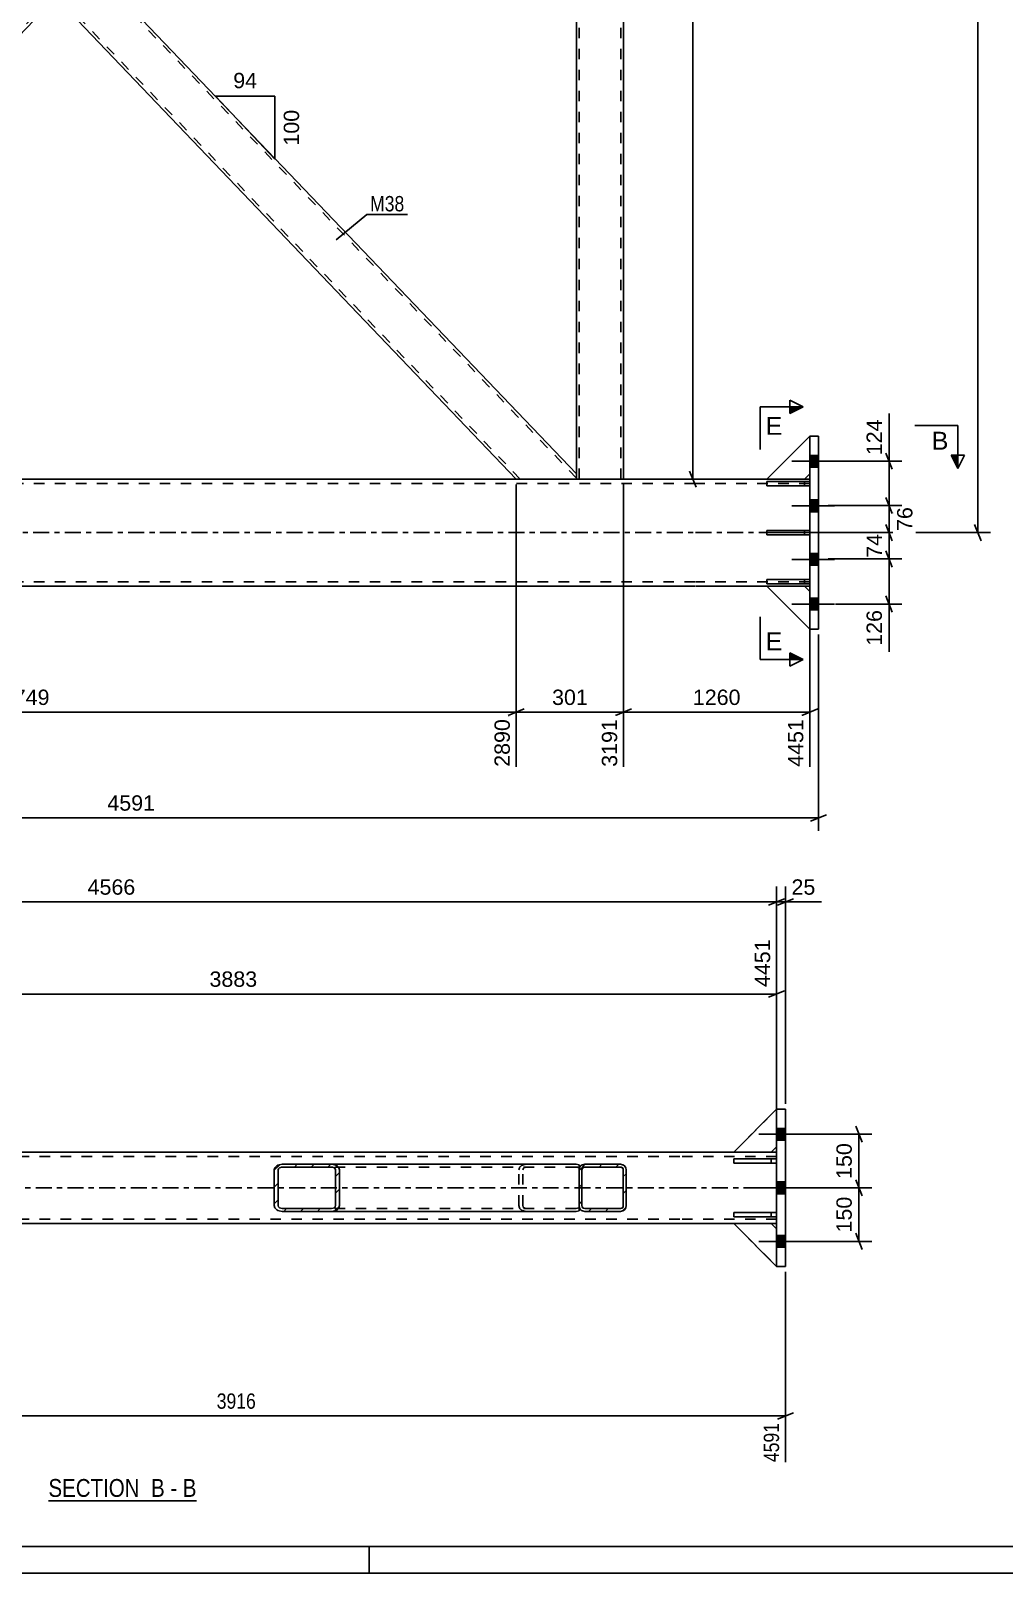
# Model space of a CAD drawing. Header units: millimetres. Extents: x 0 to 841, y 0 to 594.
# Drawn here: x 147.8 to 329.6, y 0 to 288 of the extents above; entities that cross this region are included whole.
import ezdxf

# ---------------------------------------------------------------- set-up
doc = ezdxf.new("R2010")
doc.units = ezdxf.units.MM
doc.linetypes.add('DXK_LINE_DOT2', pattern=[3.9198, 1.9599, -1.9599])
doc.linetypes.add('DXK_LINE_DOT3', pattern=[5.9187, 2.979, -0.9799, 0.9799, -0.9799])
doc.styles.add('Arial', font='ARIAL.TTF', dxfattribs={"height": 0.2})
doc.styles.add('Arial Narrow', font='ARIALN.TTF', dxfattribs={"height": 0.2})

# ---------------------------------------------------------------- blocks, each defined once
blk = doc.blocks.new('Unknown-318884589-1127')
at = {"color": 5, "linetype": 'Continuous'}
for p, q in [((5, 5), (836, 5)), ((211, 0), (211, 5)), ((0, 0), (841, 0))]:
    blk.add_line(p, q, dxfattribs=at)
blk = doc.blocks.new('Unknown-318884589-17 - 4551')
at = {"color": 6, "linetype": 'Continuous'}
blk.add_line((151.11, 13.49), (178.76, 13.49), dxfattribs=at)
at = {"color": 0, "linetype": 'Continuous'}
blk.add_wipeout([(169.22, 14.24), (169.22, 17.74), (151.11, 17.74), (151.11, 14.24)], dxfattribs=at)
at = {"color": 7, "linetype": 'Continuous', "style": 'Arial Narrow'}
blk.add_text('SECTION ', height=3.34, dxfattribs=at).set_placement((151.11, 14.24))
at = {"color": 0, "linetype": 'Continuous'}
blk.add_wipeout([(172.83, 14.24), (172.83, 17.74), (170.27, 17.74), (170.27, 14.24)], dxfattribs=at)
blk.add_wipeout([(175.15, 14.24), (175.15, 17.74), (173.88, 17.74), (173.88, 14.24)], dxfattribs=at)
at = {"color": 7, "linetype": 'Continuous', "style": 'Arial Narrow'}
blk.add_text('B', height=3.34, dxfattribs=at).set_placement((170.27, 14.24))
at = {"color": 0, "linetype": 'Continuous'}
blk.add_wipeout([(178.76, 14.24), (178.76, 17.74), (176.2, 17.74), (176.2, 14.24)], dxfattribs=at)
at = {"color": 7, "linetype": 'Continuous', "style": 'Arial Narrow'}
for s, p in [('B', (176.2, 14.24)), ('-', (173.88, 14.24))]:
    blk.add_text(s, height=3.34, dxfattribs=at).set_placement(p)
blk = doc.blocks.new('Part-318884589-2757 - 2610')
at = {"color": 2, "linetype": 'Continuous'}
for p, q in [((285.31, 193.91), (285.31, 194.71)), ((293.31, 194.71), (285.31, 194.71)), ((293.31, 193.91), (285.31, 193.91)), ((293.31, 193.91), (293.31, 194.71))]:
    blk.add_line(p, q, dxfattribs=at)
at = {"color": 7, "linetype": 'DXK_LINE_DOT2'}
for p, q in [((292.31, 193.91), (292.31, 194.71)), ((293.31, 194.71), (293.31, 194.71)), ((293.31, 194.71), (293.31, 194.71)), ((293.31, 193.91), (293.31, 193.91)), ((293.31, 193.91), (293.31, 193.91))]:
    blk.add_line(p, q, dxfattribs=at)
blk = doc.blocks.new('Part-318884589-2683 - 2610')
at = {"color": 2, "linetype": 'Continuous'}
for p, q in [((153.21, 295.05), (158.56, 300.64)), ((249.74, 205.28), (158.56, 300.64)), ((152.47, 294.28), (153.21, 295.05)), ((238.49, 204.31), (152.47, 294.28)), ((249.74, 204.83), (249.74, 205.28)), ((249.76, 204.31), (249.74, 204.83))]:
    blk.add_line(p, q, dxfattribs=at)
at = {"color": 7, "linetype": 'DXK_LINE_DOT2'}
for p, q in [((249.74, 204.51), (158.19, 300.26)), ((152.53, 294.33), (153.21, 295.05)), ((152.84, 294.66), (152.87, 294.69)), ((239.23, 204.31), (152.84, 294.66)), ((249.74, 204.31), (249.74, 204.51)), ((249.76, 204.31), (238.49, 204.31)), ((249.74, 204.33), (249.74, 204.31))]:
    blk.add_line(p, q, dxfattribs=at)
blk = doc.blocks.new('Part-318884589-2756 - 2610')
at = {"color": 2, "linetype": 'Continuous'}
for p, q in [((294.97, 212.31), (293.31, 212.31)), ((293.31, 212.31), (293.31, 176.31)), ((294.97, 212.31), (294.97, 176.31)), ((294.97, 176.31), (293.31, 176.31))]:
    blk.add_line(p, q, dxfattribs=at)
blk = doc.blocks.new('Part-318884589-2758 - 2610')
at = {"color": 2, "linetype": 'Continuous'}
for p, q in [((285.31, 203.08), (285.31, 203.88)), ((293.31, 203.88), (285.31, 203.88)), ((293.31, 203.08), (285.31, 203.08)), ((293.31, 203.08), (293.31, 203.88))]:
    blk.add_line(p, q, dxfattribs=at)
at = {"color": 7, "linetype": 'DXK_LINE_DOT2'}
for p, q in [((292.31, 203.08), (292.31, 203.88)), ((293.31, 203.88), (293.31, 203.88)), ((293.31, 203.88), (293.31, 203.88)), ((293.31, 203.08), (293.31, 203.08)), ((293.31, 203.08), (293.31, 203.08))]:
    blk.add_line(p, q, dxfattribs=at)
blk = doc.blocks.new('Part-318884589-2759 - 2610')
at = {"color": 2, "linetype": 'Continuous'}
for p, q in [((285.31, 184.74), (285.31, 185.54)), ((293.31, 185.54), (285.31, 185.54)), ((293.31, 184.74), (285.31, 184.74)), ((293.31, 184.74), (293.31, 185.54))]:
    blk.add_line(p, q, dxfattribs=at)
at = {"color": 7, "linetype": 'DXK_LINE_DOT2'}
for p, q in [((292.31, 184.74), (292.31, 185.54)), ((293.31, 185.54), (293.31, 185.54)), ((293.31, 185.54), (293.31, 185.54)), ((293.31, 184.74), (293.31, 184.74)), ((293.31, 184.74), (293.31, 184.74))]:
    blk.add_line(p, q, dxfattribs=at)
blk = doc.blocks.new('Part-318884589-2763 - 2610')
at = {"color": 7, "linetype": 'DXK_LINE_DOT2'}
for p, q in [((285.31, 184.31), (292.31, 184.31)), ((293.31, 176.31), (285.31, 184.31)), ((292.31, 184.31), (293.31, 183.31)), ((293.31, 183.31), (293.31, 176.31))]:
    blk.add_line(p, q, dxfattribs=at)
blk = doc.blocks.new('Part-318884589-2699 - 2610')
at = {"color": 7, "linetype": 'DXK_LINE_DOT2'}
for p, q in [((249.74, 396.98), (258.54, 396.98)), ((249.74, 396.01), (249.74, 396.98)), ((250.27, 204.31), (250.27, 396.98)), ((258.01, 204.31), (258.01, 396.98)), ((249.74, 204.31), (249.74, 205.28)), ((258.54, 204.31), (249.74, 204.31))]:
    blk.add_line(p, q, dxfattribs=at)
at = {"color": 2, "linetype": 'Continuous'}
for p, q in [((249.74, 205.28), (249.74, 396.01)), ((258.54, 396.98), (258.54, 204.31))]:
    blk.add_line(p, q, dxfattribs=at)
blk = doc.blocks.new('Part-318884589-2708 - 2610')
at = {"color": 7, "linetype": 'DXK_LINE_DOT2'}
for p, q in [((55.2, 204.51), (239.23, 396.98)), ((65.72, 204.31), (249.74, 396.78)), ((249.75, 396.98), (238.49, 396.98)), ((249.74, 396.78), (249.74, 396.98)), ((152.47, 307.01), (146.38, 300.64)), ((158.56, 300.64), (152.47, 294.28)), ((55.2, 204.31), (55.2, 204.51)), ((66.45, 204.31), (55.19, 204.31))]:
    blk.add_line(p, q, dxfattribs=at)
at = {"color": 7, "linetype": 'DXK_LINE_DOT3'}
blk.add_line((60.37, 204.31), (244.58, 396.98), dxfattribs=at)
at = {"color": 2, "linetype": 'Continuous'}
for p, q in [((238.49, 396.98), (152.47, 307.01)), ((249.74, 396.01), (158.56, 300.64)), ((249.74, 396.46), (249.75, 396.98)), ((249.74, 396.01), (249.74, 396.46)), ((55.2, 205.28), (146.38, 300.64)), ((66.45, 204.31), (152.47, 294.28)), ((55.2, 204.83), (55.19, 204.31)), ((55.2, 205.28), (55.2, 204.83))]:
    blk.add_line(p, q, dxfattribs=at)
blk = doc.blocks.new('Part-318884589-2740 - 2610')
at = {"color": 2, "linetype": 'Continuous'}
for p, q in [((45.8, 195.35), (45.8, 204.31)), ((271.87, 204.31), (45.8, 204.31)), ((285.31, 204.31), (271.97, 204.31)), ((293.31, 204.31), (292.31, 204.31)), ((271.87, 184.31), (63.47, 184.31)), ((285.31, 184.31), (271.97, 184.31)), ((293.31, 184.31), (292.31, 184.31))]:
    blk.add_line(p, q, dxfattribs=at)
at = {"color": 7, "linetype": 'DXK_LINE_DOT2'}
for p, q in [((271.87, 203.51), (45.8, 203.51)), ((293.31, 203.51), (271.97, 203.51)), ((292.31, 204.31), (285.31, 204.31)), ((293.31, 184.31), (293.31, 204.31)), ((45.8, 184.31), (45.8, 195.35)), ((271.87, 185.11), (45.8, 185.11)), ((293.31, 185.11), (271.97, 185.11)), ((63.47, 184.31), (45.8, 184.31)), ((292.31, 184.31), (285.31, 184.31))]:
    blk.add_line(p, q, dxfattribs=at)
at = {"color": 7, "linetype": 'DXK_LINE_DOT3'}
for p, q in [((35.8, 194.31), (271.87, 194.31)), ((271.97, 194.31), (303.31, 194.31))]:
    blk.add_line(p, q, dxfattribs=at)
blk = doc.blocks.new('Part-318884589-2760 - 2610')
at = {"color": 7, "linetype": 'DXK_LINE_DOT2'}
for p, q in [((293.31, 194.71), (285.31, 194.71)), ((285.31, 194.71), (285.31, 193.91)), ((285.31, 193.91), (293.31, 193.91)), ((292.31, 193.91), (292.31, 194.71)), ((293.31, 193.91), (293.31, 194.71))]:
    blk.add_line(p, q, dxfattribs=at)
blk = doc.blocks.new('Part-318884589-2761 - 2610')
at = {"color": 7, "linetype": 'DXK_LINE_DOT2'}
for p, q in [((293.31, 203.88), (285.31, 203.88)), ((285.31, 203.88), (285.31, 203.08)), ((285.31, 203.08), (293.31, 203.08)), ((292.31, 203.08), (292.31, 203.88)), ((293.31, 203.08), (293.31, 203.88))]:
    blk.add_line(p, q, dxfattribs=at)
blk = doc.blocks.new('Part-318884589-2762 - 2610')
at = {"color": 7, "linetype": 'DXK_LINE_DOT2'}
for p, q in [((293.31, 185.54), (285.31, 185.54)), ((285.31, 185.54), (285.31, 184.74)), ((285.31, 184.74), (293.31, 184.74)), ((292.31, 184.74), (292.31, 185.54)), ((293.31, 184.74), (293.31, 185.54))]:
    blk.add_line(p, q, dxfattribs=at)
blk = doc.blocks.new('Part-318884589-2764 - 2610')
at = {"color": 2, "linetype": 'Continuous'}
for p, q in [((285.31, 184.31), (292.31, 184.31)), ((293.31, 176.31), (285.31, 184.31)), ((292.31, 184.31), (293.31, 183.31))]:
    blk.add_line(p, q, dxfattribs=at)
at = {"color": 7, "linetype": 'DXK_LINE_DOT2'}
for p, q in [((293.31, 183.31), (293.31, 183.31)), ((293.31, 183.31), (293.31, 176.31)), ((293.31, 183.31), (293.31, 183.31)), ((293.31, 176.31), (293.31, 176.31)), ((293.31, 176.31), (293.31, 176.31))]:
    blk.add_line(p, q, dxfattribs=at)
blk = doc.blocks.new('Part-318884589-2765 - 2610')
at = {"color": 7, "linetype": 'DXK_LINE_DOT2'}
for p, q in [((293.31, 212.31), (285.31, 204.31)), ((293.31, 205.31), (293.31, 212.31)), ((292.31, 204.31), (293.31, 205.31)), ((285.31, 204.31), (292.31, 204.31))]:
    blk.add_line(p, q, dxfattribs=at)
blk = doc.blocks.new('Part-318884589-2766 - 2610')
at = {"color": 2, "linetype": 'Continuous'}
for p, q in [((293.31, 212.31), (285.31, 204.31)), ((293.31, 205.31), (292.31, 204.31)), ((292.31, 204.31), (285.31, 204.31))]:
    blk.add_line(p, q, dxfattribs=at)
at = {"color": 7, "linetype": 'DXK_LINE_DOT2'}
for p, q in [((293.31, 205.31), (293.31, 212.31)), ((293.31, 212.31), (293.31, 212.31)), ((293.31, 212.31), (293.31, 212.31)), ((293.31, 205.31), (293.31, 205.31)), ((293.31, 205.31), (293.31, 205.31))]:
    blk.add_line(p, q, dxfattribs=at)
blk = doc.blocks.new('Bolt-318884589-2777 - 2610')
at = {"linetype": 'Continuous'}
for points in [[(293.31, 208.74), (293.31, 206.54), (294.97, 206.54), (294.97, 208.74)], [(293.31, 208.74), (293.31, 206.54), (294.97, 206.54), (294.97, 208.74)], [(293.31, 208.74), (293.31, 206.54), (294.97, 206.54), (294.97, 208.74)], [(293.31, 200.41), (293.31, 198.21), (294.97, 198.21), (294.97, 200.41)], [(293.31, 200.41), (293.31, 198.21), (294.97, 198.21), (294.97, 200.41)], [(293.31, 190.41), (293.31, 188.21), (294.97, 188.21), (294.97, 190.41)], [(293.31, 190.41), (293.31, 188.21), (294.97, 188.21), (294.97, 190.41)], [(293.31, 182.08), (293.31, 179.88), (294.97, 179.88), (294.97, 182.08)], [(293.31, 182.08), (293.31, 179.88), (294.97, 179.88), (294.97, 182.08)], [(293.31, 182.08), (293.31, 179.88), (294.97, 179.88), (294.97, 182.08)]]:
    blk.add_hatch(color=1, dxfattribs=at).paths.add_polyline_path(points)
at = {"color": 1, "linetype": 'Continuous'}
for p, q in [((297.91, 207.64), (289.97, 207.64)), ((297.91, 207.64), (289.97, 207.64)), ((297.91, 207.64), (289.97, 207.64)), ((294.97, 208.74), (293.31, 208.74)), ((294.97, 208.74), (293.31, 208.74)), ((294.97, 208.74), (293.31, 208.74)), ((294.97, 206.54), (293.31, 206.54)), ((294.97, 206.54), (293.31, 206.54)), ((294.97, 206.54), (293.31, 206.54)), ((297.91, 199.31), (289.97, 199.31)), ((297.91, 199.31), (289.97, 199.31)), ((294.97, 200.41), (293.31, 200.41)), ((294.97, 200.41), (293.31, 200.41)), ((294.97, 198.21), (293.31, 198.21)), ((294.97, 198.21), (293.31, 198.21)), ((294.97, 190.41), (293.31, 190.41)), ((294.97, 190.41), (293.31, 190.41)), ((297.91, 189.31), (289.97, 189.31)), ((297.91, 189.31), (289.97, 189.31)), ((294.97, 188.21), (293.31, 188.21)), ((294.97, 188.21), (293.31, 188.21)), ((294.97, 182.08), (293.31, 182.08)), ((294.97, 182.08), (293.31, 182.08)), ((294.97, 182.08), (293.31, 182.08)), ((297.91, 180.98), (289.97, 180.98)), ((297.91, 180.98), (289.97, 180.98)), ((297.91, 180.98), (289.97, 180.98)), ((294.97, 179.88), (293.31, 179.88)), ((294.97, 179.88), (293.31, 179.88)), ((294.97, 179.88), (293.31, 179.88))]:
    blk.add_line(p, q, dxfattribs=at)
blk = doc.blocks.new('Part-318884589-4570 - 4551')
at = {"color": 2, "linetype": 'Continuous'}
for p, q in [((287.11, 86.63), (279.12, 78.63)), ((286.12, 78.63), (279.12, 78.63)), ((287.11, 79.63), (286.12, 78.63))]:
    blk.add_line(p, q, dxfattribs=at)
at = {"color": 7, "linetype": 'DXK_LINE_DOT2'}
for p, q in [((287.11, 86.63), (287.12, 86.63)), ((287.12, 86.63), (287.11, 86.63)), ((287.12, 86.63), (287.12, 79.63)), ((287.12, 79.63), (287.11, 79.63)), ((287.12, 79.63), (287.11, 79.63))]:
    blk.add_line(p, q, dxfattribs=at)
blk = doc.blocks.new('Part-318884589-4561 - 4551')
at = {"color": 2, "linetype": 'Continuous'}
for p, q in [((286.12, 65.29), (279.12, 65.29)), ((279.12, 65.29), (287.11, 57.29)), ((287.11, 64.29), (286.12, 65.29))]:
    blk.add_line(p, q, dxfattribs=at)
at = {"color": 7, "linetype": 'DXK_LINE_DOT2'}
for p, q in [((287.11, 64.29), (287.12, 64.29)), ((287.12, 64.29), (287.11, 64.29)), ((287.12, 57.29), (287.12, 64.29)), ((287.11, 57.29), (287.12, 57.29)), ((287.12, 57.29), (287.11, 57.29))]:
    blk.add_line(p, q, dxfattribs=at)
blk = doc.blocks.new('Part-318884589-4555 - 4551')
at = {"color": 2, "linetype": 'Continuous'}
for p, q in [((46.28, 78.63), (46.28, 77.03)), ((269.02, 78.63), (46.28, 78.63)), ((279.12, 78.63), (269.12, 78.63)), ((287.11, 78.63), (286.12, 78.63)), ((46.28, 66.89), (46.28, 77.03)), ((46.28, 65.29), (46.28, 66.89)), ((269.02, 65.29), (46.28, 65.29)), ((279.12, 65.29), (269.12, 65.29)), ((287.11, 65.29), (286.12, 65.29))]:
    blk.add_line(p, q, dxfattribs=at)
at = {"color": 7, "linetype": 'DXK_LINE_DOT2'}
for p, q in [((46.28, 78.63), (46.28, 78.16)), ((269.02, 77.83), (46.28, 77.83)), ((287.11, 77.83), (269.12, 77.83)), ((286.12, 78.63), (279.12, 78.63)), ((287.11, 78.63), (287.11, 65.29)), ((46.28, 66.89), (46.28, 65.41)), ((269.02, 66.09), (46.28, 66.09)), ((287.11, 66.09), (269.12, 66.09)), ((286.12, 65.29), (279.12, 65.29))]:
    blk.add_line(p, q, dxfattribs=at)
at = {"color": 7, "linetype": 'DXK_LINE_DOT3'}
for p, q in [((36.28, 71.96), (269.02, 71.96)), ((269.12, 71.96), (297.11, 71.96))]:
    blk.add_line(p, q, dxfattribs=at)
blk = doc.blocks.new('Part-318884589-4564 - 4551')
at = {"color": 7, "linetype": 'DXK_LINE_DOT2'}
for p, q in [((286.12, 65.29), (279.12, 65.29)), ((279.12, 65.29), (287.12, 57.29)), ((287.12, 64.29), (286.12, 65.29)), ((287.12, 57.29), (287.12, 64.29))]:
    blk.add_line(p, q, dxfattribs=at)
blk = doc.blocks.new('Part-318884589-4557 - 4551')
at = {"color": 2, "linetype": 'Continuous'}
for p, q in [((288.78, 86.63), (287.11, 86.63)), ((287.11, 86.63), (287.11, 57.29)), ((288.78, 86.63), (288.78, 57.29)), ((288.78, 57.29), (287.11, 57.29))]:
    blk.add_line(p, q, dxfattribs=at)
blk = doc.blocks.new('Part-318884589-4558 - 4551')
at = {"color": 7, "linetype": 'DXK_LINE_DOT2'}
for p, q in [((286.12, 65.29), (279.12, 65.29)), ((279.12, 65.29), (287.12, 57.29)), ((287.12, 64.29), (286.12, 65.29)), ((287.12, 57.29), (287.12, 64.29))]:
    blk.add_line(p, q, dxfattribs=at)
blk = doc.blocks.new('Part-318884589-4567 - 4551')
at = {"color": 7, "linetype": 'DXK_LINE_DOT2'}
for p, q in [((279.12, 78.63), (287.12, 86.63)), ((287.12, 86.63), (287.12, 79.63)), ((286.12, 78.63), (279.12, 78.63)), ((287.12, 79.63), (286.12, 78.63))]:
    blk.add_line(p, q, dxfattribs=at)
blk = doc.blocks.new('Part-318884589-4573 - 4551')
at = {"color": 7, "linetype": 'DXK_LINE_DOT2'}
for p, q in [((279.12, 78.63), (287.12, 86.63)), ((287.12, 86.63), (287.12, 79.63)), ((286.12, 78.63), (279.12, 78.63)), ((287.12, 79.63), (286.12, 78.63))]:
    blk.add_line(p, q, dxfattribs=at)
blk = doc.blocks.new('Part-318884589-4574 - 4551')
at = {"color": 7, "linetype": 'DXK_LINE_DOT2'}
for p, q in [((287.12, 77.36), (279.12, 77.36)), ((279.12, 77.36), (279.12, 76.56)), ((279.12, 76.56), (287.12, 76.56)), ((286.12, 77.36), (286.12, 76.56)), ((287.12, 76.56), (287.12, 77.36))]:
    blk.add_line(p, q, dxfattribs=at)
blk = doc.blocks.new('Part-318884589-4575 - 4551')
at = {"color": 7, "linetype": 'DXK_LINE_DOT2'}
for p, q in [((287.12, 67.36), (279.12, 67.36)), ((279.12, 67.36), (279.12, 66.56)), ((279.12, 66.56), (287.12, 66.56)), ((286.12, 66.56), (286.12, 67.36)), ((287.12, 66.56), (287.12, 67.36))]:
    blk.add_line(p, q, dxfattribs=at)
blk = doc.blocks.new('Part-318884589-4576 - 4551')
at = {"color": 2, "linetype": 'Continuous'}
for p, q in [((279.12, 76.56), (279.12, 77.36)), ((287.11, 77.36), (279.12, 77.36)), ((287.11, 76.56), (279.12, 76.56)), ((287.12, 77.36), (287.12, 76.56))]:
    blk.add_line(p, q, dxfattribs=at)
at = {"color": 7, "linetype": 'DXK_LINE_DOT2'}
for p, q in [((286.12, 76.56), (286.12, 77.36)), ((287.11, 77.36), (287.12, 77.36)), ((287.12, 77.36), (287.11, 77.36)), ((287.11, 76.56), (287.12, 76.56)), ((287.12, 76.56), (287.11, 76.56))]:
    blk.add_line(p, q, dxfattribs=at)
blk = doc.blocks.new('Part-318884589-4577 - 4551')
at = {"color": 2, "linetype": 'Continuous'}
for p, q in [((279.12, 66.56), (279.12, 67.36)), ((287.11, 67.36), (279.12, 67.36)), ((287.11, 66.56), (279.12, 66.56)), ((287.12, 66.56), (287.12, 67.36))]:
    blk.add_line(p, q, dxfattribs=at)
at = {"color": 7, "linetype": 'DXK_LINE_DOT2'}
for p, q in [((286.12, 66.56), (286.12, 67.36)), ((287.11, 67.36), (287.12, 67.36)), ((287.12, 67.36), (287.11, 67.36)), ((287.11, 66.56), (287.12, 66.56)), ((287.12, 66.56), (287.11, 66.56))]:
    blk.add_line(p, q, dxfattribs=at)
blk = doc.blocks.new('Bolt-318884589-4609 - 4551')
at = {"linetype": 'Continuous'}
for points in [[(287.11, 83.06), (287.11, 80.86), (288.78, 80.86), (288.78, 83.06)], [(287.11, 83.06), (287.11, 80.86), (288.78, 80.86), (288.78, 83.06)], [(287.11, 83.06), (287.11, 80.86), (288.78, 80.86), (288.78, 83.06)], [(287.11, 83.06), (287.11, 80.86), (288.78, 80.86), (288.78, 83.06)], [(287.11, 73.06), (287.11, 70.86), (288.78, 70.86), (288.78, 73.06)], [(287.11, 73.06), (287.11, 70.86), (288.78, 70.86), (288.78, 73.06)], [(287.11, 63.06), (287.11, 60.86), (288.78, 60.86), (288.78, 63.06)], [(287.11, 63.06), (287.11, 60.86), (288.78, 60.86), (288.78, 63.06)], [(287.11, 63.06), (287.11, 60.86), (288.78, 60.86), (288.78, 63.06)], [(287.11, 63.06), (287.11, 60.86), (288.78, 60.86), (288.78, 63.06)]]:
    blk.add_hatch(color=1, dxfattribs=at).paths.add_polyline_path(points)
at = {"color": 1, "linetype": 'Continuous'}
for p, q in [((291.71, 81.96), (283.78, 81.96)), ((291.71, 81.96), (283.78, 81.96)), ((291.71, 81.96), (283.78, 81.96)), ((291.71, 81.96), (283.78, 81.96)), ((288.78, 83.06), (287.11, 83.06)), ((288.78, 83.06), (287.11, 83.06)), ((288.78, 83.06), (287.11, 83.06)), ((288.78, 83.06), (287.11, 83.06)), ((288.78, 80.86), (287.11, 80.86)), ((288.78, 80.86), (287.11, 80.86)), ((288.78, 80.86), (287.11, 80.86)), ((288.78, 80.86), (287.11, 80.86)), ((288.78, 73.06), (287.11, 73.06)), ((288.78, 73.06), (287.11, 73.06)), ((291.71, 71.96), (283.78, 71.96)), ((291.71, 71.96), (283.78, 71.96)), ((288.78, 70.86), (287.11, 70.86)), ((288.78, 70.86), (287.11, 70.86)), ((291.71, 61.96), (283.78, 61.96)), ((291.71, 61.96), (283.78, 61.96)), ((291.71, 61.96), (283.78, 61.96)), ((291.71, 61.96), (283.78, 61.96)), ((288.78, 63.06), (287.11, 63.06)), ((288.78, 63.06), (287.11, 63.06)), ((288.78, 63.06), (287.11, 63.06)), ((288.78, 63.06), (287.11, 63.06)), ((288.78, 60.86), (287.11, 60.86)), ((288.78, 60.86), (287.11, 60.86)), ((288.78, 60.86), (287.11, 60.86)), ((288.78, 60.86), (287.11, 60.86))]:
    blk.add_line(p, q, dxfattribs=at)
blk = doc.blocks.new('Part-318884589-4619 - 4551')
at = {"linetype": 'Continuous'}
h = blk.add_hatch(dxfattribs=at)
h.set_pattern_fill('', scale=0.7, style=0, pattern_type=0)
h.set_pattern_definition([(45, (258.3569, 67.641), (-1.57154, 1.57154), [])])
h.paths.add_polyline_path([(257.95, 67.56), (258.36, 67.64), (258.7, 67.87), (258.93, 68.22), (259.02, 68.63), (259.02, 75.29), (258.93, 75.7), (258.7, 76.05), (258.36, 76.28), (257.95, 76.36), (251.28, 76.36), (250.87, 76.28), (250.53, 76.05), (250.3, 75.7), (250.22, 75.29), (250.22, 68.63), (250.3, 68.22), (250.53, 67.87), (250.87, 67.64), (251.28, 67.56)])
h.paths.add_polyline_path([(251.08, 68.13), (250.9, 68.25), (250.79, 68.42), (250.75, 68.63), (250.75, 75.29), (250.79, 75.5), (250.9, 75.67), (251.08, 75.79), (251.28, 75.83), (257.95, 75.83), (258.15, 75.79), (258.33, 75.67), (258.44, 75.5), (258.48, 75.29), (258.48, 68.63), (258.44, 68.42), (258.33, 68.25), (258.15, 68.13), (257.95, 68.09), (251.28, 68.09)])
at = {"color": 7, "linetype": 'DXK_LINE_DOT2'}
for p, q in [((250.22, 75.29), (250.3, 75.7)), ((250.22, 68.63), (250.22, 75.29)), ((250.79, 75.5), (250.75, 75.29)), ((250.75, 68.63), (250.75, 75.29)), ((250.87, 76.28), (251.28, 76.36)), ((251.28, 75.83), (251.08, 75.79)), ((251.28, 76.36), (257.95, 76.36)), ((251.28, 75.83), (257.95, 75.83)), ((257.95, 76.36), (258.36, 76.28)), ((258.15, 75.79), (257.95, 75.83)), ((258.48, 75.29), (258.44, 75.5)), ((258.48, 68.63), (258.48, 75.29)), ((258.93, 75.7), (259.02, 75.29)), ((259.02, 68.63), (259.02, 75.29)), ((250.3, 68.22), (250.22, 68.63)), ((250.75, 68.63), (250.79, 68.42)), ((251.28, 67.56), (250.87, 67.64)), ((251.08, 68.13), (251.28, 68.09)), ((251.28, 68.09), (257.95, 68.09)), ((251.28, 67.56), (257.95, 67.56)), ((257.95, 68.09), (258.15, 68.13)), ((258.36, 67.64), (257.95, 67.56)), ((258.44, 68.42), (258.48, 68.63)), ((259.02, 68.63), (258.93, 68.22))]:
    blk.add_line(p, q, dxfattribs=at)
at = {"color": 2, "linetype": 'Continuous'}
for p, q in [((250.3, 75.7), (250.22, 75.29)), ((250.22, 68.63), (250.22, 75.29)), ((250.75, 75.29), (250.79, 75.5)), ((250.75, 68.63), (250.75, 75.29)), ((251.28, 76.36), (250.87, 76.28)), ((251.08, 75.79), (251.28, 75.83)), ((251.28, 76.36), (257.95, 76.36)), ((251.28, 75.83), (257.95, 75.83)), ((258.36, 76.28), (257.95, 76.36)), ((257.95, 75.83), (258.15, 75.79)), ((258.44, 75.5), (258.48, 75.29)), ((258.48, 68.63), (258.48, 75.29)), ((259.02, 75.29), (258.93, 75.7)), ((259.02, 68.63), (259.02, 75.29)), ((250.22, 68.63), (250.3, 68.22)), ((250.79, 68.42), (250.75, 68.63)), ((250.87, 67.64), (251.28, 67.56)), ((251.28, 68.09), (251.08, 68.13)), ((251.28, 68.09), (257.95, 68.09)), ((251.28, 67.56), (257.95, 67.56)), ((258.15, 68.13), (257.95, 68.09)), ((257.95, 67.56), (258.36, 67.64)), ((258.48, 68.63), (258.44, 68.42)), ((258.93, 68.22), (259.02, 68.63))]:
    blk.add_line(p, q, dxfattribs=at)
at = {"color": 7, "linetype": 'DXK_LINE_DOT2'}
for centre, radius, start, end in [((251.28, 75.29), 1.07, 112.5, 157.5), ((251.28, 75.29), 0.533, 112.5, 157.5), ((257.95, 75.29), 0.533, 22.5, 67.5), ((257.95, 75.29), 1.07, 22.5, 67.5), ((251.28, 68.63), 1.07, 202.5, 247.5), ((251.28, 68.63), 0.533, 202.5, 247.5), ((257.95, 68.63), 0.533, 292.5, 337.5), ((257.95, 68.63), 1.07, 292.5, 337.5)]:
    blk.add_arc(centre, radius, start, end, dxfattribs=at)
at = {"color": 2, "linetype": 'Continuous'}
for centre, radius, start, end in [((251.28, 75.29), 1.07, 112.5, 157.5), ((251.28, 75.29), 0.533, 112.5, 157.5), ((257.95, 75.29), 0.533, 22.5, 67.5), ((257.95, 75.29), 1.07, 22.5, 67.5), ((251.28, 68.63), 1.07, 202.5, 247.5), ((251.28, 68.63), 0.533, 202.5, 247.5), ((257.95, 68.63), 0.533, 292.5, 337.5), ((257.95, 68.63), 1.07, 292.5, 337.5)]:
    blk.add_arc(centre, radius, start, end, dxfattribs=at)
blk = doc.blocks.new('Part-318884589-4622 - 4551')
at = {"linetype": 'Continuous'}
h = blk.add_hatch(dxfattribs=at)
h.set_pattern_fill('', scale=0.7, style=0, pattern_type=0)
h.set_pattern_definition([(45, (204.5658, 67.641), (-1.57154, 1.57154), [])])
h.paths.add_polyline_path([(204, 67.56), (204.57, 67.64), (205.04, 67.87), (205.36, 68.22), (205.48, 68.63), (205.48, 75.29), (205.36, 75.7), (205.04, 76.05), (204.57, 76.28), (204, 76.36), (194.78, 76.36), (194.21, 76.28), (193.73, 76.05), (193.41, 75.7), (193.3, 75.29), (193.3, 68.63), (193.41, 68.22), (193.73, 67.87), (194.21, 67.64), (194.78, 67.56)])
h.paths.add_polyline_path([(194.5, 68.13), (194.26, 68.25), (194.1, 68.42), (194.04, 68.63), (194.04, 75.29), (194.1, 75.5), (194.26, 75.67), (194.5, 75.79), (194.78, 75.83), (204, 75.83), (204.28, 75.79), (204.52, 75.67), (204.68, 75.5), (204.74, 75.29), (204.74, 68.63), (204.68, 68.42), (204.52, 68.25), (204.28, 68.13), (204, 68.09), (194.78, 68.09)])
at = {"color": 2, "linetype": 'Continuous'}
for p, q in [((193.41, 75.7), (193.3, 75.29)), ((193.3, 68.63), (193.3, 75.29)), ((194.04, 75.29), (194.1, 75.5)), ((194.04, 68.63), (194.04, 75.29)), ((194.78, 76.36), (194.21, 76.28)), ((194.5, 75.79), (194.78, 75.83)), ((194.78, 76.36), (204, 76.36)), ((194.78, 75.83), (204, 75.83)), ((249.67, 76.36), (204, 76.36)), ((204.57, 76.28), (204, 76.36)), ((204, 75.83), (204.28, 75.79)), ((204.68, 75.5), (204.74, 75.29)), ((204.74, 68.63), (204.74, 75.29)), ((205.48, 75.29), (205.36, 75.7)), ((205.48, 68.63), (205.48, 75.29)), ((249.67, 76.36), (250.23, 76.28)), ((250.22, 75.64), (250.23, 76.28)), ((250.23, 76.28), (250.22, 76.05)), ((250.22, 76.05), (250.22, 75.7)), ((250.22, 75.7), (250.22, 75.29)), ((193.3, 68.63), (193.41, 68.22)), ((194.1, 68.42), (194.04, 68.63)), ((194.21, 67.64), (194.78, 67.56)), ((194.78, 68.09), (194.5, 68.13)), ((194.78, 68.09), (204, 68.09)), ((194.78, 67.56), (204, 67.56)), ((204.28, 68.13), (204, 68.09)), ((204, 67.56), (204.57, 67.64)), ((249.67, 67.56), (204, 67.56)), ((204.74, 68.63), (204.68, 68.42)), ((205.36, 68.22), (205.48, 68.63)), ((249.67, 67.56), (250.23, 67.64)), ((250.22, 67.87), (250.22, 68.63)), ((250.23, 67.64), (250.22, 68.28)), ((250.23, 67.64), (250.22, 67.87))]:
    blk.add_line(p, q, dxfattribs=at)
at = {"color": 7, "linetype": 'DXK_LINE_DOT2'}
for p, q in [((204, 76.36), (194.78, 76.36)), ((249.67, 75.83), (194.78, 75.83)), ((238.97, 75.29), (239.08, 75.7)), ((238.97, 68.63), (238.97, 75.29)), ((239.76, 75.5), (239.7, 75.29)), ((239.7, 68.63), (239.7, 75.29)), ((239.88, 76.28), (240.44, 76.36)), ((240.44, 75.83), (240.16, 75.79)), ((249.95, 75.79), (249.67, 75.83)), ((250.19, 75.67), (249.95, 75.79)), ((250.22, 75.64), (250.19, 75.67)), ((250.22, 68.63), (250.22, 75.29)), ((249.67, 68.09), (194.78, 68.09)), ((204, 67.56), (194.78, 67.56)), ((239.08, 68.22), (238.97, 68.63)), ((239.7, 68.63), (239.76, 68.42)), ((240.44, 67.56), (239.88, 67.64)), ((240.16, 68.13), (240.44, 68.09)), ((249.67, 68.09), (249.95, 68.13)), ((249.95, 68.13), (250.19, 68.25)), ((250.19, 68.25), (250.22, 68.28))]:
    blk.add_line(p, q, dxfattribs=at)
at = {"color": 2, "linetype": 'Continuous'}
for centre, radius, start, end in [((194.55, 74.97), 1.35, 104.3889, 147.3288), ((194.66, 75.13), 0.673, 104.3889, 147.3288), ((204.12, 75.13), 0.673, 32.6712, 75.6111), ((204.23, 74.97), 1.35, 32.6712, 75.6111), ((194.55, 68.94), 1.35, 212.6712, 255.6111), ((194.66, 68.79), 0.673, 212.6712, 255.6111), ((204.12, 68.79), 0.673, 284.3889, 327.3288), ((204.23, 68.94), 1.35, 284.3889, 327.3288)]:
    blk.add_arc(centre, radius, start, end, dxfattribs=at)
at = {"color": 7, "linetype": 'DXK_LINE_DOT2'}
for centre, radius, start, end in [((240.21, 74.97), 1.35, 104.3889, 147.3288), ((240.33, 75.13), 0.673, 104.3889, 147.3288), ((240.21, 68.94), 1.35, 212.6712, 255.6111), ((240.33, 68.79), 0.673, 212.6712, 255.6111)]:
    blk.add_arc(centre, radius, start, end, dxfattribs=at)
blk = doc.blocks.new('StraightDimension-318884589-2945 - 2610')
at = {"color": 7, "linetype": 'Continuous'}
for p, q in [((284.8, 194.31), (310.54, 194.31)), ((307.54, 195.81), (308.74, 192.81)), ((308.14, 189.39), (308.14, 194.31)), ((308.74, 187.89), (307.54, 190.89)), ((296.74, 189.39), (310.54, 189.39))]:
    blk.add_line(p, q, dxfattribs=at)
at = {"color": 0}
blk.add_wipeout([(307.39, 194.67), (303.19, 194.67), (303.19, 189.02), (307.39, 189.02)], dxfattribs=at)
at = {"color": 3, "style": 'Arial'}
blk.add_text('74', height=2.865, rotation=90.0002, dxfattribs=at).set_placement((306.79, 189.62))
blk = doc.blocks.new('StraightDimension-318884589-3023 - 2610')
at = {"color": 7, "linetype": 'Continuous'}
for p, q in [((55.2, 204.28), (55.2, 152.8)), ((238.49, 203.31), (238.49, 150.58)), ((56.7, 161.38), (53.7, 160.18)), ((236.99, 160.18), (239.99, 161.38)), ((55.2, 160.78), (238.49, 160.78))]:
    blk.add_line(p, q, dxfattribs=at)
at = {"color": 0}
blk.add_wipeout([(151.89, 161.53), (151.89, 165.73), (141.8, 165.73), (141.8, 161.53)], dxfattribs=at)
at = {"color": 0, "linetype": 'Continuous'}
blk.add_wipeout([(237.89, 160.08), (233.69, 160.08), (233.69, 149.98), (237.89, 149.98)], dxfattribs=at)
at = {"color": 3, "style": 'Arial'}
blk.add_text('2749', height=2.865, dxfattribs=at).set_placement((142.4, 162.13))
at = {"color": 3, "linetype": 'Continuous', "style": 'Arial'}
blk.add_text('2890', height=2.865, rotation=90.0002, dxfattribs=at).set_placement((237.29, 150.58))
blk = doc.blocks.new('AngleDimension-318884589-12055 - 2610')
at = {"color": 7, "linetype": 'Continuous'}
for p, q in [((182.43, 275.67), (182.29, 275.81)), ((193.42, 275.81), (182.29, 275.81)), ((193.42, 264.03), (182.29, 275.81)), ((193.42, 264.03), (193.42, 275.81))]:
    blk.add_line(p, q, dxfattribs=at)
at = {"color": 0}
for points in [[(190.68, 276.71), (190.68, 280.91), (185.03, 280.91), (185.03, 276.71)], [(198.52, 273.86), (194.32, 273.86), (194.32, 265.99), (198.52, 265.99)]]:
    blk.add_wipeout(points, dxfattribs=at)
at = {"color": 3, "style": 'Arial'}
blk.add_text('94', height=2.865, dxfattribs=at).set_placement((185.63, 277.31))
blk.add_text('100', height=2.865, rotation=90.0002, dxfattribs=at).set_placement((197.92, 266.59))
blk = doc.blocks.new('StraightDimension-318884589-3021 - 2610')
at = {"color": 7, "linetype": 'Continuous'}
for p, q in [((258.54, 203.31), (258.54, 150.58)), ((293.31, 183.31), (293.31, 150.58)), ((260.04, 161.38), (257.04, 160.18)), ((291.81, 160.18), (294.81, 161.38)), ((258.54, 160.78), (293.31, 160.78))]:
    blk.add_line(p, q, dxfattribs=at)
at = {"color": 0}
blk.add_wipeout([(280.97, 161.53), (280.97, 165.73), (270.88, 165.73), (270.88, 161.53)], dxfattribs=at)
at = {"color": 0, "linetype": 'Continuous'}
blk.add_wipeout([(292.71, 160.08), (288.51, 160.08), (288.51, 149.98), (292.71, 149.98)], dxfattribs=at)
at = {"color": 3, "style": 'Arial'}
blk.add_text('1260', height=2.865, dxfattribs=at).set_placement((271.48, 162.13))
at = {"color": 3, "linetype": 'Continuous', "style": 'Arial'}
blk.add_text('4451', height=2.865, rotation=90.0002, dxfattribs=at).set_placement((292.11, 150.58))
blk = doc.blocks.new('StraightDimension-318884589-2848 - 2610')
at = {"color": 7, "linetype": 'Continuous'}
for p, q in [((294.31, 406.98), (327.11, 406.98)), ((325.31, 405.48), (324.11, 408.48)), ((324.71, 194.31), (324.71, 406.98)), ((285.64, 194.31), (327.11, 194.31)), ((324.11, 195.81), (325.31, 192.81))]:
    blk.add_line(p, q, dxfattribs=at)
at = {"color": 0}
blk.add_wipeout([(323.96, 305.69), (319.76, 305.69), (319.76, 295.59), (323.96, 295.59)], dxfattribs=at)
at = {"color": 3, "style": 'Arial'}
blk.add_text('3190', height=2.865, rotation=90.0002, dxfattribs=at).set_placement((323.36, 296.19))
blk = doc.blocks.new('StraightDimension-318884589-2858 - 2610')
at = {"color": 7, "linetype": 'Continuous'}
for p, q in [((272.07, 395.48), (270.87, 398.48)), ((266.89, 396.98), (273.87, 396.98)), ((271.47, 204.31), (271.47, 396.98)), ((270.87, 205.81), (272.07, 202.81)), ((264.41, 204.31), (273.87, 204.31))]:
    blk.add_line(p, q, dxfattribs=at)
at = {"color": 0}
blk.add_wipeout([(270.72, 305.69), (266.52, 305.69), (266.52, 295.6), (270.72, 295.6)], dxfattribs=at)
at = {"color": 3, "style": 'Arial'}
blk.add_text('2890', height=2.865, rotation=90.0002, dxfattribs=at).set_placement((270.12, 296.2))
blk = doc.blocks.new('StraightDimension-318884589-2932 - 2610')
at = {"color": 7, "linetype": 'Continuous'}
for p, q in [((307.54, 190.89), (308.74, 187.89)), ((296.74, 189.39), (310.54, 189.39)), ((308.14, 180.98), (308.14, 189.39)), ((308.74, 179.48), (307.54, 182.48)), ((298.12, 180.98), (310.54, 180.98))]:
    blk.add_line(p, q, dxfattribs=at)
at = {"color": 0}
blk.add_wipeout([(307.39, 180.45), (303.19, 180.45), (303.19, 172.58), (307.39, 172.58)], dxfattribs=at)
at = {"color": 7, "linetype": 'Continuous'}
blk.add_line((308.14, 180.98), (308.14, 172.05), dxfattribs=at)
blk.add_line((308.14, 180.98), (308.14, 172.05), dxfattribs=at)
at = {"color": 3, "style": 'Arial'}
blk.add_text('126', height=2.865, rotation=90.0002, dxfattribs=at).set_placement((306.79, 173.18))
blk = doc.blocks.new('StraightDimension-318884589-2958 - 2610')
at = {"color": 7, "linetype": 'Continuous'}
for p, q in [((296.74, 199.39), (310.99, 199.39)), ((307.54, 200.89), (308.74, 197.89)), ((308.14, 194.31), (308.14, 199.39)), ((284.8, 194.31), (310.99, 194.31)), ((308.74, 192.81), (307.54, 195.81))]:
    blk.add_line(p, q, dxfattribs=at)
at = {"color": 0}
blk.add_wipeout([(313.09, 199.67), (308.89, 199.67), (308.89, 194.02), (313.09, 194.02)], dxfattribs=at)
at = {"color": 3, "style": 'Arial'}
blk.add_text('76', height=2.865, rotation=90.0002, dxfattribs=at).set_placement((312.49, 194.62))
blk = doc.blocks.new('StraightDimension-318884589-2971 - 2610')
at = {"color": 7, "linetype": 'Continuous'}
for p, q in [((297.21, 207.64), (310.54, 207.64)), ((307.54, 209.14), (308.74, 206.14)), ((308.14, 199.39), (308.14, 207.64)), ((296.74, 199.39), (310.54, 199.39)), ((308.74, 197.89), (307.54, 200.89))]:
    blk.add_line(p, q, dxfattribs=at)
at = {"color": 0}
blk.add_wipeout([(307.39, 216.04), (303.19, 216.04), (303.19, 208.17), (307.39, 208.17)], dxfattribs=at)
at = {"color": 7, "linetype": 'Continuous'}
blk.add_line((308.14, 207.64), (308.14, 216.56), dxfattribs=at)
blk.add_line((308.14, 207.64), (308.14, 216.56), dxfattribs=at)
at = {"color": 3, "style": 'Arial'}
blk.add_text('124', height=2.865, rotation=90.0002, dxfattribs=at).set_placement((306.79, 208.77))
blk = doc.blocks.new('StraightDimension-318884589-3022 - 2610')
at = {"color": 7, "linetype": 'Continuous'}
for p, q in [((238.49, 203.31), (238.49, 150.58)), ((258.54, 203.31), (258.54, 150.58)), ((239.99, 161.38), (236.99, 160.18)), ((257.04, 160.18), (260.04, 161.38)), ((238.49, 160.78), (258.54, 160.78))]:
    blk.add_line(p, q, dxfattribs=at)
at = {"color": 0}
blk.add_wipeout([(252.45, 161.53), (252.45, 165.73), (244.58, 165.73), (244.58, 161.53)], dxfattribs=at)
at = {"color": 0, "linetype": 'Continuous'}
blk.add_wipeout([(257.94, 160.08), (253.74, 160.08), (253.74, 149.98), (257.94, 149.98)], dxfattribs=at)
at = {"color": 3, "style": 'Arial'}
blk.add_text('301', height=2.865, dxfattribs=at).set_placement((245.18, 162.13))
at = {"color": 3, "linetype": 'Continuous', "style": 'Arial'}
blk.add_text('3191', height=2.865, rotation=90.0002, dxfattribs=at).set_placement((257.34, 150.58))
blk = doc.blocks.new('StraightDimension-318884589-3174 - 2610')
at = {"color": 7, "linetype": 'Continuous'}
for p, q in [((294.97, 175.31), (294.97, 138.64)), ((38.14, 170.08), (38.14, 138.64)), ((39.64, 141.64), (36.64, 140.44)), ((293.47, 140.44), (296.47, 141.64)), ((38.14, 141.04), (294.97, 141.04))]:
    blk.add_line(p, q, dxfattribs=at)
at = {"color": 0}
blk.add_wipeout([(171.6, 141.79), (171.6, 145.99), (161.51, 145.99), (161.51, 141.79)], dxfattribs=at)
at = {"color": 3, "style": 'Arial'}
blk.add_text('4591', height=2.865, dxfattribs=at).set_placement((162.11, 142.39))
blk = doc.blocks.new('StraightDimension-318884589-4706 - 4551')
at = {"color": 7, "linetype": 'Continuous'}
for p, q in [((287.12, 79.63), (287.12, 118.34)), ((84.16, 79.63), (84.16, 116.12)), ((85.66, 108.75), (82.66, 107.55)), ((84.16, 108.15), (287.12, 108.15)), ((285.62, 107.55), (288.62, 108.75))]:
    blk.add_line(p, q, dxfattribs=at)
at = {"color": 0, "linetype": 'Continuous'}
blk.add_wipeout([(286.52, 118.94), (282.32, 118.94), (282.32, 108.85), (286.52, 108.85)], dxfattribs=at)
at = {"color": 0}
blk.add_wipeout([(190.69, 108.9), (190.69, 113.1), (180.59, 113.1), (180.59, 108.9)], dxfattribs=at)
at = {"color": 3, "linetype": 'Continuous', "style": 'Arial'}
blk.add_text('4451', height=2.865, rotation=90.0002, dxfattribs=at).set_placement((285.92, 109.45))
at = {"color": 3, "style": 'Arial'}
blk.add_text('3883', height=2.865, dxfattribs=at).set_placement((181.19, 109.5))
blk = doc.blocks.new('StraightDimension-318884589-4728 - 4551')
at = {"color": 7, "linetype": 'Continuous'}
for p, q in [((287.12, 87.63), (287.12, 128.2)), ((288.78, 87.63), (288.78, 128.2)), ((285.62, 124.75), (288.62, 125.95)), ((287.12, 125.35), (288.78, 125.35)), ((290.28, 125.95), (287.28, 124.75))]:
    blk.add_line(p, q, dxfattribs=at)
at = {"color": 0}
blk.add_wipeout([(294.95, 126.1), (294.95, 130.3), (289.31, 130.3), (289.31, 126.1)], dxfattribs=at)
at = {"color": 7, "linetype": 'Continuous'}
blk.add_line((288.78, 125.35), (295.48, 125.35), dxfattribs=at)
blk.add_line((288.78, 125.35), (295.48, 125.35), dxfattribs=at)
at = {"color": 3, "style": 'Arial'}
blk.add_text('25', height=2.865, dxfattribs=at).set_placement((289.91, 126.7))
blk = doc.blocks.new('StraightDimension-318884589-4743 - 4551')
at = {"color": 7, "linetype": 'Continuous'}
for p, q in [((38.61, 102.3), (38.61, 128.2)), ((287.12, 87.63), (287.12, 128.2)), ((40.11, 125.95), (37.11, 124.75)), ((38.61, 125.35), (287.12, 125.35)), ((285.62, 124.75), (288.62, 125.95))]:
    blk.add_line(p, q, dxfattribs=at)
at = {"color": 0}
blk.add_wipeout([(167.91, 126.1), (167.91, 130.3), (157.82, 130.3), (157.82, 126.1)], dxfattribs=at)
at = {"color": 3, "style": 'Arial'}
blk.add_text('4566', height=2.865, dxfattribs=at).set_placement((158.42, 126.7))
blk = doc.blocks.new('StraightDimension-318884589-4828 - 4551')
at = {"color": 7, "linetype": 'Continuous'}
for p, q in [((301.91, 73.46), (303.11, 70.46)), ((289.78, 71.96), (304.91, 71.96)), ((302.51, 61.96), (302.51, 71.96)), ((303.11, 60.46), (301.91, 63.46)), ((289.78, 61.96), (304.91, 61.96))]:
    blk.add_line(p, q, dxfattribs=at)
at = {"color": 0}
blk.add_wipeout([(301.76, 70.9), (297.56, 70.9), (297.56, 63.02), (301.76, 63.02)], dxfattribs=at)
at = {"color": 3, "style": 'Arial'}
blk.add_text('150', height=2.865, rotation=90.0002, dxfattribs=at).set_placement((301.16, 63.62))
blk = doc.blocks.new('StraightDimension-318884589-4837 - 4551')
at = {"color": 7, "linetype": 'Continuous'}
for p, q in [((289.78, 81.96), (304.91, 81.96)), ((301.91, 83.46), (303.11, 80.46)), ((302.51, 71.96), (302.51, 81.96)), ((303.11, 70.46), (301.91, 73.46)), ((289.78, 71.96), (304.91, 71.96))]:
    blk.add_line(p, q, dxfattribs=at)
at = {"color": 0}
blk.add_wipeout([(301.76, 80.9), (297.56, 80.9), (297.56, 73.02), (301.76, 73.02)], dxfattribs=at)
at = {"color": 3, "style": 'Arial'}
blk.add_text('150', height=2.865, rotation=90.0002, dxfattribs=at).set_placement((301.16, 73.62))
blk = doc.blocks.new('StraightDimension-318884589-11889 - 4551')
at = {"color": 7, "linetype": 'Continuous'}
for p, q in [((83.61, 63.27), (83.61, 22.57)), ((288.78, 56.29), (288.78, 20.74)), ((85.11, 29.95), (82.11, 28.75)), ((83.61, 29.35), (288.78, 29.35)), ((287.28, 28.75), (290.28, 29.95))]:
    blk.add_line(p, q, dxfattribs=at)
at = {"color": 0}
blk.add_wipeout([(190.45, 30.1), (190.45, 34.3), (181.94, 34.3), (181.94, 30.1)], dxfattribs=at)
at = {"color": 0, "linetype": 'Continuous'}
blk.add_wipeout([(288.18, 28.65), (283.98, 28.65), (283.98, 20.14), (288.18, 20.14)], dxfattribs=at)
at = {"color": 3, "style": 'Arial Narrow'}
blk.add_text('3916', height=2.863, dxfattribs=at).set_placement((182.54, 30.7))
at = {"color": 3, "linetype": 'Continuous', "style": 'Arial Narrow'}
blk.add_text('4591', height=2.863, rotation=90.0002, dxfattribs=at).set_placement((287.58, 20.74))
blk = doc.blocks.new('Mark-318884589-2679 - 2610')
at = {"color": 0}
blk.add_wipeout([(217.59, 254.31), (217.59, 257.31), (211.19, 257.31), (211.19, 254.31)], dxfattribs=at)
blk.add_wipeout([(217.59, 254.31), (217.59, 257.31), (211.19, 257.31), (211.19, 254.31)], dxfattribs=at)
at = {"color": 30, "linetype": 'Continuous'}
for p, q in [((204.83, 248.97), (210.59, 253.71)), ((210.59, 253.71), (218.19, 253.71))]:
    blk.add_line(p, q, dxfattribs=at)
at = {"color": 3, "style": 'Arial Narrow'}
blk.add_text('M38', height=2.863, dxfattribs=at).set_placement((211.19, 254.31))
blk = doc.blocks.new('SectionMark-318884589-3250 - 2610')
at = {"color": 6, "linetype": 'Continuous'}
for p, q in [((289.58, 219.08), (292.08, 217.83)), ((284.08, 217.83), (292.08, 217.83)), ((284.08, 170.61), (292.08, 170.61)), ((292.08, 170.61), (289.58, 169.36))]:
    blk.add_line(p, q, dxfattribs=at)
at = {"color": 0, "linetype": 'Continuous'}
for points in [[(288.19, 212.58), (288.19, 216.08), (285.08, 216.08), (285.08, 212.58)], [(288.19, 172.36), (288.19, 175.86), (285.08, 175.86), (285.08, 172.36)]]:
    blk.add_wipeout(points, dxfattribs=at)
at = {"linetype": 'Continuous'}
for points in [[(289.58, 216.58), (289.58, 217.83), (292.08, 217.83)], [(289.58, 170.61), (289.58, 171.86), (292.08, 170.61)]]:
    blk.add_hatch(color=6, dxfattribs=at).paths.add_polyline_path(points)
at = {"color": 6, "linetype": 'Continuous'}
for p, q in [((289.58, 216.58), (289.58, 219.08)), ((284.08, 217.83), (284.08, 209.83)), ((292.08, 217.83), (289.58, 216.58)), ((284.08, 170.61), (284.08, 178.61)), ((292.08, 170.61), (289.58, 171.86)), ((289.58, 171.86), (289.58, 169.36))]:
    blk.add_line(p, q, dxfattribs=at)
at = {"color": 3, "linetype": 'Continuous', "style": 'Arial'}
for p in [(285.08, 212.58), (285.08, 172.36)]:
    blk.add_text('E', height=3.34, dxfattribs=at).set_placement(p)
blk = doc.blocks.new('SectionMark-318884589-3258 - 2610')
at = {"color": 6, "linetype": 'Continuous'}
for p, q in [((21.1, 214.31), (21.1, 206.31)), ((320.97, 214.31), (320.97, 206.31)), ((21.1, 206.31), (19.85, 208.81)), ((322.22, 208.81), (320.97, 206.31))]:
    blk.add_line(p, q, dxfattribs=at)
at = {"color": 0, "linetype": 'Continuous'}
for points in [[(25.96, 209.81), (25.96, 213.31), (22.85, 213.31), (22.85, 209.81)], [(319.22, 209.81), (319.22, 213.31), (316.11, 213.31), (316.11, 209.81)]]:
    blk.add_wipeout(points, dxfattribs=at)
at = {"linetype": 'Continuous'}
for points in [[(21.1, 208.81), (22.35, 208.81), (21.1, 206.31)], [(319.72, 208.81), (320.97, 208.81), (320.97, 206.31)]]:
    blk.add_hatch(color=6, dxfattribs=at).paths.add_polyline_path(points)
at = {"color": 6, "linetype": 'Continuous'}
for p, q in [((21.1, 214.31), (29.1, 214.31)), ((320.97, 214.31), (312.97, 214.31)), ((22.35, 208.81), (19.85, 208.81)), ((21.1, 206.31), (22.35, 208.81)), ((319.72, 208.81), (322.22, 208.81)), ((320.97, 206.31), (319.72, 208.81))]:
    blk.add_line(p, q, dxfattribs=at)
at = {"color": 3, "linetype": 'Continuous', "style": 'Arial'}
for p in [(22.85, 209.81), (316.11, 209.81)]:
    blk.add_text('B', height=3.34, dxfattribs=at).set_placement(p)

msp = doc.modelspace()

# ---------------------------------------------------------------- block references
for name in ['Unknown-318884589-1127', 'Part-318884589-2708 - 2610', 'Part-318884589-2699 - 2610', 'Part-318884589-2683 - 2610', 'Part-318884589-2765 - 2610', 'Part-318884589-2766 - 2610', 'Part-318884589-2756 - 2610', 'Bolt-318884589-2777 - 2610', 'Part-318884589-2740 - 2610', 'Part-318884589-2758 - 2610', 'Part-318884589-2761 - 2610', 'Part-318884589-2757 - 2610', 'Part-318884589-2760 - 2610', 'Part-318884589-2759 - 2610', 'Part-318884589-2762 - 2610', 'Part-318884589-2763 - 2610', 'Part-318884589-2764 - 2610', 'Part-318884589-4570 - 4551', 'Part-318884589-4567 - 4551', 'Part-318884589-4573 - 4551', 'Part-318884589-4557 - 4551', 'Bolt-318884589-4609 - 4551', 'Part-318884589-4555 - 4551', 'Part-318884589-4622 - 4551', 'Part-318884589-4619 - 4551', 'Part-318884589-4574 - 4551', 'Part-318884589-4576 - 4551', 'Part-318884589-4575 - 4551', 'Part-318884589-4577 - 4551', 'Part-318884589-4561 - 4551', 'Part-318884589-4564 - 4551', 'Part-318884589-4558 - 4551']:
    msp.add_blockref(name, (0, 0))

# ---------------------------------------------------------------- next in the draw order: block references
for name in ['AngleDimension-318884589-12055 - 2610', 'Mark-318884589-2679 - 2610', 'StraightDimension-318884589-3023 - 2610', 'StraightDimension-318884589-2945 - 2610', 'StraightDimension-318884589-4706 - 4551', 'StraightDimension-318884589-4828 - 4551', 'Unknown-318884589-17 - 4551']:
    msp.add_blockref(name, (0, 0))

# ---------------------------------------------------------------- next in the draw order: block references
for name in ['StraightDimension-318884589-3021 - 2610', 'StraightDimension-318884589-2932 - 2610', 'StraightDimension-318884589-4728 - 4551', 'StraightDimension-318884589-4837 - 4551', 'StraightDimension-318884589-11889 - 4551']:
    msp.add_blockref(name, (0, 0))

# ---------------------------------------------------------------- next in the draw order: block references
for name in ['StraightDimension-318884589-2848 - 2610', 'StraightDimension-318884589-2858 - 2610', 'StraightDimension-318884589-3022 - 2610', 'StraightDimension-318884589-4743 - 4551']:
    msp.add_blockref(name, (0, 0))

# ---------------------------------------------------------------- next in the draw order: block references
for name in ['StraightDimension-318884589-2958 - 2610', 'StraightDimension-318884589-3174 - 2610']:
    msp.add_blockref(name, (0, 0))

# ---------------------------------------------------------------- next in the draw order: block references
for name in ['SectionMark-318884589-3250 - 2610', 'StraightDimension-318884589-2971 - 2610']:
    msp.add_blockref(name, (0, 0))

# ---------------------------------------------------------------- next in the draw order: block references
msp.add_blockref('SectionMark-318884589-3258 - 2610', (0, 0))

doc.saveas('drawing.dxf')
